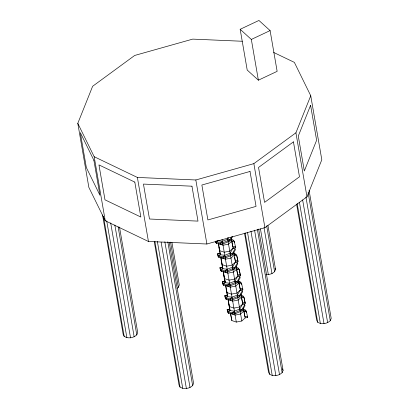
<?xml version="1.0" encoding="UTF-8"?>
<svg xmlns="http://www.w3.org/2000/svg" width="409" height="409" viewBox="0 0 409 409"><rect width="100%" height="100%" fill="white"/><g stroke="black" fill="none" stroke-linecap="round" stroke-linejoin="round"><path stroke-width="0.61" d="M273.626 52.424L294.362 62.372L310.743 95.737L321.806 159.771L306.98 196.836L264.92 227.67L206.893 244.009L148.447 241.479L105.246 220.753L88.86 187.388L77.802 123.354L92.623 86.289L134.689 55.455L192.716 39.116L242.266 41.258M102.547 214.97L123.155 334.301L124.183 336.387C128.063 338.938 133.492 337.998 136.79 334.894L137.715 332.573L119.489 227.061M177.041 288.314L178.355 287.353L179.28 285.032L171.903 242.327M154.285 241.816L179.019 385.012L180.042 387.098C183.922 389.649 189.357 388.708 192.649 385.6L193.58 383.284L169.275 242.603M306.98 196.836L295.917 132.802L310.743 95.737M265.911 274.551L268.35 274.659L271.975 273.636L274.603 271.709L275.528 269.393L267.936 225.425M244.536 233.309L268.509 372.108L269.536 374.194C273.416 376.745 278.846 375.805 282.144 372.696L283.069 370.38L258.662 229.071M296.678 204.587L316.643 320.15L317.665 322.231C321.546 324.787 326.975 323.846 330.273 320.738L331.198 318.422L309.071 190.297M215.804 241.653L216.32 242.389L220.615 242.905L222.353 241.3L227.695 239.193L228.59 237.66M231.525 236.826L229.735 239.894L222.721 242.788L220.615 242.905L220.814 244.071L222.92 243.953L229.94 241.059L232.619 236.458M217.46 253.764L218.155 256.417L218.938 257.527L223.227 258.043L225.333 257.926L224.766 255.272L220.477 254.751L219.981 253.263L217.46 253.764L218.733 256.361L223.028 256.878L224.766 255.272L230.109 253.166L233.089 248.053L231.279 237.578M218.973 247.445L219.776 250.697L224.239 252.225L229.756 251.131L233.089 248.053L235.129 248.754L232.148 253.866L225.134 256.76L223.028 256.878L223.227 258.043M225.333 257.926L232.353 255.032L235.333 249.919L235.129 248.754M219.873 267.737L220.569 270.39L221.351 271.494L225.64 272.016L227.747 271.893L227.179 269.245L222.89 268.723L222.394 267.235L219.873 267.737L221.146 270.334L225.441 270.85L227.179 269.245L232.522 267.138L235.502 262.026L233.795 252.128M221.387 261.417L222.189 264.669L226.652 266.198L232.169 265.104L235.502 262.026L237.542 262.726L234.561 267.839L227.547 270.732L225.441 270.85L225.64 272.016M227.747 271.893L234.766 268.999L237.747 263.887L237.542 262.726M222.286 281.709L222.982 284.362L223.764 285.467L228.053 285.988L230.16 285.865L229.592 283.212L225.303 282.696L224.807 281.208L222.286 281.709L223.559 284.306L227.854 284.822L229.592 283.212L234.935 281.111L237.915 275.998L236.208 266.101M223.8 275.385L224.602 278.641L229.071 280.17L234.582 279.071L237.915 275.998L239.955 276.699L236.975 281.811L229.96 284.7L227.854 284.822L228.053 285.988M230.16 285.865L237.179 282.972L240.16 277.859L239.955 276.699M224.699 295.681L225.395 298.335L226.177 299.439L230.466 299.955L232.573 299.838L232.005 297.185L227.716 296.668L227.22 295.18L224.699 295.681L225.972 298.273L230.267 298.795L232.005 297.185L237.348 295.083L240.328 289.971L238.621 280.073M226.213 289.357L227.015 292.614L231.484 294.137L236.995 293.043L240.328 289.971L242.368 290.666L239.388 295.779L232.373 298.672L230.267 298.795L230.466 299.955M232.573 299.838L239.592 296.944L242.573 291.832L242.368 290.666M227.113 309.654L227.808 312.307L228.59 313.412L232.879 313.928L234.991 313.81L234.423 311.157L230.129 310.641L229.633 309.153L227.113 309.654L228.391 312.246L232.68 312.762L234.423 311.157L239.761 309.056L242.742 303.943L241.034 294.045M228.626 303.33L229.429 306.586L233.897 308.11L239.408 307.016L242.742 303.943L244.781 304.639L241.801 309.751L234.786 312.645L232.68 312.762L232.879 313.928M234.991 313.81L242.005 310.917L244.986 305.804L244.781 304.639M222.92 243.953L222.353 241.3L218.063 240.783L216.32 242.389L216.525 243.554L220.814 244.071M235.61 247.552L235.41 246.392L232.885 246.893L231.78 241.872L233.524 240.262L234.301 241.371L235.61 247.552L233.089 248.053M231.346 238.902L231.883 241.07L228.549 244.142L223.033 245.236L218.57 243.713L220.477 254.751L218.733 256.361L218.938 257.527M238.023 261.525L236.714 255.344L235.937 254.234L234.193 255.845L236.714 255.344L238.023 261.525L235.502 262.026M233.759 252.869L234.296 255.042L230.962 258.115L225.446 259.209L220.983 257.685L222.89 268.723L221.146 270.334L221.351 271.494M240.236 274.332L237.716 274.833L236.607 269.812L238.35 268.207L239.127 269.311L240.436 275.497L237.915 275.998M236.172 266.842L236.709 269.015L233.375 272.087L227.859 273.181L223.396 271.653L225.303 282.696L223.559 284.306L223.764 285.467M242.849 289.47L242.649 288.304L240.129 288.805L239.02 283.785L240.763 282.179L241.545 283.284L242.849 289.47L240.328 289.971M238.585 280.814L239.122 282.982L235.788 286.06L230.277 287.154L225.809 285.625L227.716 296.668L225.972 298.273L226.177 299.439M245.262 303.442L243.958 297.256L243.176 296.152L241.433 297.757L243.958 297.256L245.262 303.442L242.742 303.943M241.136 295.329L241.535 296.954L238.202 300.032L232.69 301.126L228.222 299.598L230.129 310.641L228.391 312.246L228.59 313.412M243.549 309.991L243.846 311.73L245.589 310.124L246.371 311.229L247.675 317.415L245.155 317.916L241.821 320.988L236.31 322.082L231.842 320.554L230.339 313.228M77.802 123.354L94.182 156.719L137.383 177.445L195.829 179.975L253.856 163.636L295.917 132.802M240.165 29.295L258.933 20.45L270.104 30.593L277.144 71.345L258.376 80.19L247.205 70.046L240.165 29.295L251.336 39.438L258.376 80.19M251.336 39.438L270.104 30.593M218.14 253.733L219.981 253.212M220.553 267.701L222.394 267.184M222.966 281.673L225.42 280.983M225.379 295.646L227.833 294.955M227.793 309.618L229.633 309.102M218.063 240.783L215.543 241.284L215.742 242.445L216.525 243.554M231.78 241.872L234.301 241.371L234.505 242.532M220.477 254.751L217.956 255.252L218.155 256.417M237.823 260.359L235.303 260.86L234.561 257.517M222.89 268.723L220.369 269.224L220.569 270.39M236.607 269.812L239.127 269.311L240.436 275.497M225.303 282.696L222.782 283.197L222.982 284.362M239.02 283.785L241.545 283.284L241.745 284.449M227.716 296.668L225.195 297.169L225.395 298.335M245.063 302.277L242.542 302.778L241.555 298.314M230.129 310.641L227.608 311.142L227.808 312.307M243.846 311.73L246.371 311.229L246.571 312.394L246.049 311.658M227.43 237.665L227.695 239.193L229.735 239.894L229.94 241.059M228.084 241.443L230.109 253.166L232.148 253.866L232.353 255.032M230.497 255.41L232.522 267.138L234.561 267.839L234.766 268.999M232.91 269.383L234.935 281.111L236.975 281.811L237.179 282.972M235.415 283.897L237.348 295.083L239.388 295.779L239.592 296.944M237.736 297.328L239.761 309.056L241.801 309.751L242.005 310.917M231.458 239.137L233.524 240.262M233.876 253.11L235.937 254.234M236.29 267.082L238.35 268.207M238.703 281.049L240.763 282.179M241.116 295.022L243.176 296.152M243.012 308.713L245.589 310.124L245.789 311.285M275.017 268.35L275.528 269.393M282.302 368.816L283.069 370.38M215.41 241.453L215.742 242.445M227.695 239.193L228.263 241.847M230.109 253.166L230.676 255.819M243.278 308.217L243.948 310.927L240.615 314.005L235.103 315.099L230.635 313.57L231.842 320.554M232.522 267.138L233.089 269.792M234.935 281.111L235.502 283.764M237.348 295.083L237.915 297.737M239.761 309.056L240.328 311.709M243.968 312.287L244.955 316.75L247.476 316.249L247.675 317.415M308.141 192.613L330.273 320.738M305.947 197.056L327.645 322.665M302.645 199.96L324.02 323.688M299.429 202.312L320.365 323.529M297.164 203.529L317.665 322.231M266.683 225.86L274.603 271.709M253.856 163.636L264.92 227.67M264.056 227.787L271.975 273.636M260.431 228.81L268.35 274.659M257.409 229.5L282.144 372.696M254.562 230.175L279.516 374.624M250.937 231.192L275.886 375.646M247.501 232.292L272.236 375.488M245.124 232.879L269.536 374.194M243.447 308.018L245.155 317.916M231.279 238.974L231.479 240.134M233.692 252.946L233.994 254.684M236.208 267.496L236.407 268.657M238.621 281.469L238.82 282.629M241.136 296.019L241.336 297.179M240.149 311.3L241.821 320.988M222.041 239.469L222.353 241.3M222.747 243.575L224.766 255.272M225.16 257.547L227.179 269.245M227.573 271.515L229.592 283.212M229.986 285.487L232.005 297.185M232.399 299.46L234.423 311.157M234.812 313.432L236.31 322.082M218.273 243.37L220.18 254.429M220.686 257.338L222.593 268.401M223.099 271.31L225.006 282.374M225.512 285.283L227.419 296.346M228.023 299.838L229.633 309.153M195.829 179.975L206.893 244.009M170.543 242.133L178.355 287.353M167.808 241.775L192.649 385.6M164.853 241.821L190.021 387.527M161.12 242.215L186.397 388.55M157.358 241.428L182.741 388.392M154.873 241.387L180.042 387.098M137.383 177.445L148.447 241.479M118.129 226.867L136.79 334.894M114.852 225.027L134.162 336.822M110.681 222.905L130.532 337.839M106.703 220.865L126.882 337.681M94.182 156.719L105.246 220.753M103.462 216.427L124.183 336.387M310.589 105.323L298.289 136.085L304.322 171.013L316.627 140.251L310.589 105.323M293.442 141.857L258.534 167.45L264.567 202.378L299.48 176.785L293.442 141.857M250.022 171.453L201.862 185.016L207.895 219.945L256.054 206.387L250.022 171.453M191.959 186.187L143.452 184.086L149.484 219.014L197.992 221.116L191.959 186.187M134.812 182.107L98.958 164.904L104.99 199.832L140.844 217.036L134.812 182.107M93.896 160.302L80.302 132.613L86.335 167.542L99.929 195.231L93.896 160.302"/></g></svg>
